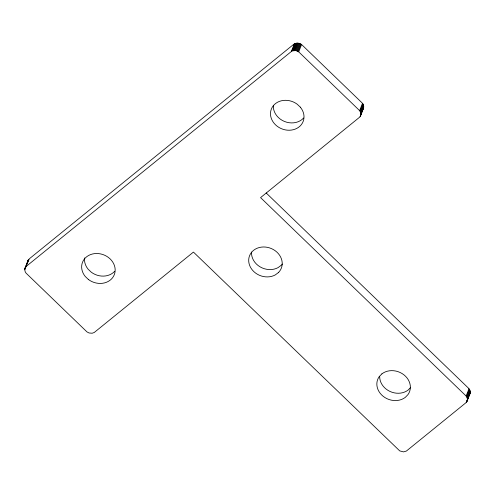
<?xml version="1.0" encoding="UTF-8"?>
<svg xmlns="http://www.w3.org/2000/svg" width="495" height="495" viewBox="0 0 495 495"><rect width="100%" height="100%" fill="white"/><g stroke="black" fill="none" stroke-linecap="round" stroke-linejoin="round"><path stroke-width="0.74" d="M24.75 269.744L25.183 267.752L25.957 266.613L292.075 50.911L295.843 50.564L298.72 51.864L359.642 110.651C361.189 112.433 361.4 115.36 359.704 117.129L260.574 197.61L466.142 396.043C467.695 397.825 467.899 400.752 466.21 402.522L406.358 451.069L403.505 451.886L399.725 450.896L193.434 252.085L94.229 332.498L92.144 333.234L89.044 332.974L86.941 331.879L26.018 273.091L25.226 271.823L24.75 269.744L29.304 258.817L293.683 44.34C296.159 42.372 299.958 42.916 302.148 45.057L361.956 102.768C363.912 104.507 364.444 107.836 362.544 109.81M27.59 262.43L28.023 260.432L28.79 259.293M469.043 395.202C470.949 393.228 470.417 389.899 468.456 388.154L266.192 192.976M24.942 268.389L28.023 260.432M24.793 269.057L28.364 259.838M291.431 51.245L294.265 43.931M292.075 50.911L294.915 43.597M292.774 50.663L295.614 43.35M293.516 50.502L296.35 43.189M294.284 50.434L297.118 43.115M295.063 50.453L297.903 43.139M295.843 50.564L298.683 43.251M296.616 50.768L299.45 43.449M297.359 51.053L300.199 43.739M298.064 51.424L300.904 44.105M298.72 51.864L301.56 44.544M359.642 110.651L362.476 103.331M360.082 111.264L362.915 103.95M360.434 111.919L363.268 104.6M360.694 112.6L363.528 105.28M360.849 113.293L363.689 105.98M360.737 114.469L363.745 106.679M360.131 116.585L363.701 107.366M360.471 115.991L363.559 108.04M466.142 396.043L468.982 388.724M466.581 396.656L469.421 389.342M466.933 397.312L469.774 389.992M467.193 397.992L470.033 390.673M467.354 398.685L470.194 391.372M466.21 402.522L470.25 392.071M466.637 401.977L470.207 392.758M466.977 401.383L470.058 393.432M410.367 387.74L408.158 390.029A17.065 14.627 21.2 0 1 389.843 391.372A17.065 14.627 21.2 0 1 379.677 376.571M282.342 264.052A17.065 14.627 21.2 0 1 281.308 265.215L278.134 267.591A17.065 14.627 21.2 0 1 260.147 266.892A17.065 14.627 21.2 0 1 251.565 252.029M114.71 271.272A17.065 14.627 21.2 0 1 91.253 272.182L88.11 269.187A17.065 14.627 21.2 0 1 84.589 257.901M303.608 118.008A17.065 14.627 21.2 0 1 284.353 121.411A17.065 14.627 21.2 0 1 273.358 105.429M381.886 373.874L379.182 376.683A17.065 14.627 21.2 0 0 383.241 396.359A17.065 14.627 21.2 0 0 405.325 397.343L408.029 394.54A17.065 14.627 21.2 0 0 403.963 374.864A17.065 14.627 21.2 0 0 381.886 373.874M278.475 272.528L275.294 274.911A17.065 14.627 21.2 0 1 248.991 263.253A17.065 14.627 21.2 0 1 269.515 247.877A17.065 14.627 21.2 0 1 278.475 272.528M300.323 107.161L297.161 104.185A17.065 14.627 21.2 0 0 270.808 110.843A17.065 14.627 21.2 0 0 291.239 130.105A17.065 14.627 21.2 0 0 300.323 107.161M88.413 279.496L85.27 276.501A17.065 14.627 21.2 0 1 94.52 253.626A17.065 14.627 21.2 0 1 114.834 272.98A17.065 14.627 21.2 0 1 88.413 279.496"/></g></svg>
